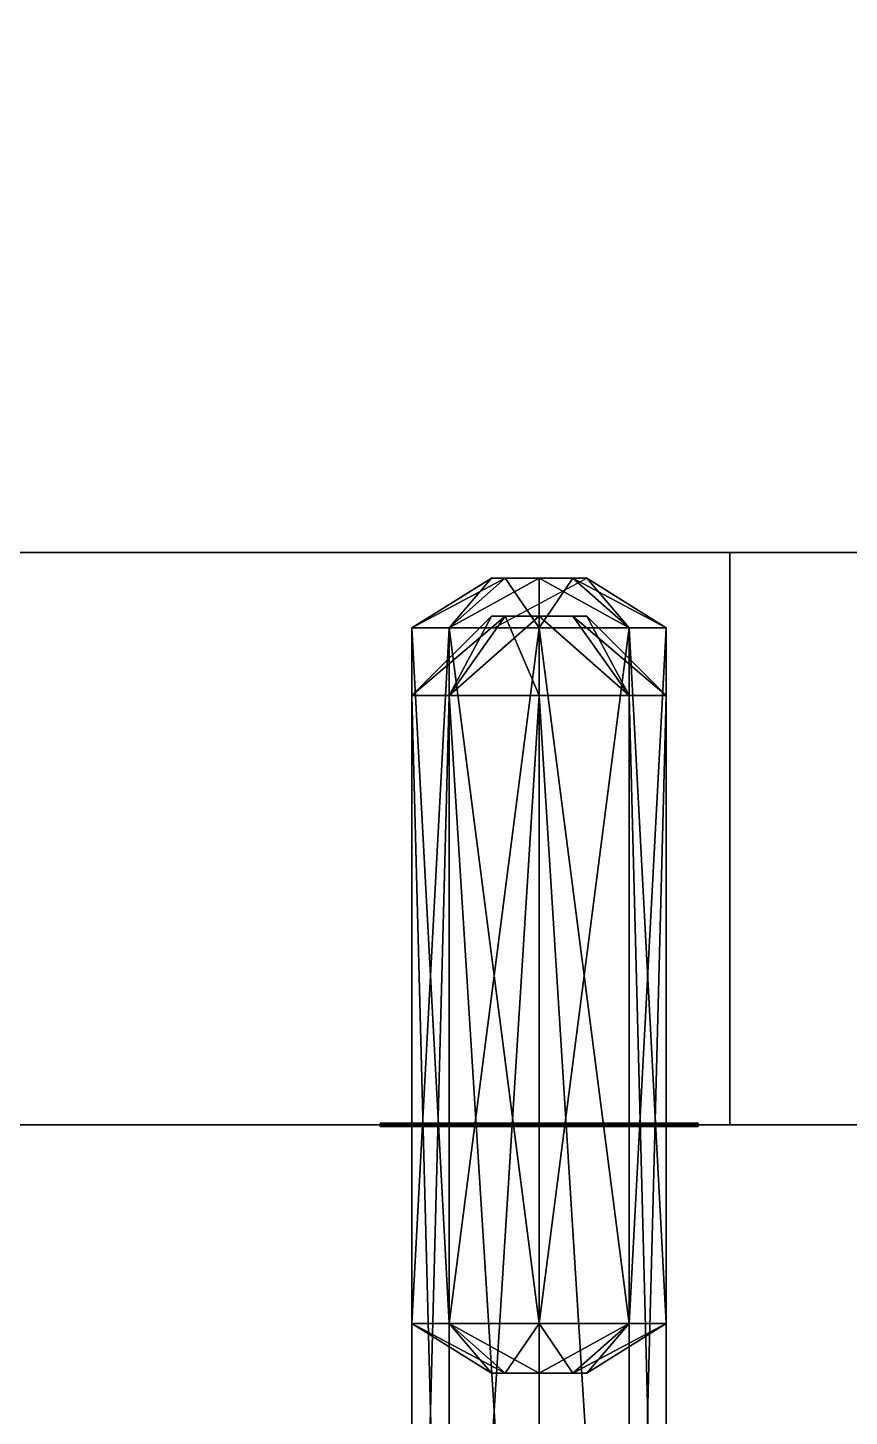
# Model space of a CAD drawing. Extents: x -150 to 2334, y -150 to 2984.
# Drawn here: x 1749.92 to 1775.75, y 1497.96 to 1541.62 of the extents above; entities that cross this region are included whole.
import ezdxf

# ---------------------------------------------------------------- set-up
doc = ezdxf.new("R2010")
doc.units = 0
for name, color, linetype in [('LAYER0', 7, 'CONTINUOUS'), ('LAYER115', 7, 'CONTINUOUS'), ('LAYER116', 251, 'CONTINUOUS'), ('LAYER132', 7, 'CONTINUOUS'), ('LAYER133', 251, 'CONTINUOUS'), ('LAYER193', 7, 'CONTINUOUS'), ('LAYER276', 7, 'CONTINUOUS'), ('LAYER311', 7, 'CONTINUOUS'), ('LAYER560', 7, 'CONTINUOUS'), ('LAYER561', 7, 'CONTINUOUS'), ('LAYER73', 7, 'CONTINUOUS'), ('LAYER82', 7, 'CONTINUOUS'), ('LAYER86', 7, 'CONTINUOUS'), ('LAYER99', 7, 'CONTINUOUS')]:
    doc.layers.add(name, color=color, linetype=linetype)

msp = doc.modelspace()

# ---------------------------------------------------------------- linework, layer by layer
at = {"layer": 'LAYER0', "invisible_edges": 1}
for points in [[(2334, 2984, -5), (-150, -150, -5), (-150, 2984, -5), (2334, 2984, -5)], [(-150, -150, -5), (2334, 2984, -5), (2334, -150, -5), (-150, -150, -5)], [(2334, -150), (-150, 2984), (-150, -150), (2334, -150)], [(-150, 2984), (2334, -150), (2334, 2984), (-150, 2984)]]:
    msp.add_3dface(points, dxfattribs=at)
at = {"layer": 'LAYER115'}
for points in [[(1762, 1520.625, 857), (1764.939, 1523.125, 858.0607), (1763.172, 1520.625, 859.8284), (1762, 1520.625, 857)], [(1764.5, 1523.125, 857), (1764.939, 1523.125, 858.0607), (1762, 1520.625, 857), (1764.5, 1523.125, 857)], [(1763.172, 1520.625, 854.1716), (1764.5, 1523.125, 857), (1762, 1520.625, 857), (1763.172, 1520.625, 854.1716)], [(1763.172, 1520.625, 859.8284), (1764.5, 1523.125, 857), (1762, 1520.625, 857), (1763.172, 1520.625, 859.8284)], [(1762, 1520.625, 857), (1764.939, 1523.125, 855.9393), (1763.172, 1520.625, 854.1716), (1762, 1520.625, 857)], [(1764.5, 1523.125, 857), (1764.939, 1523.125, 855.9393), (1762, 1520.625, 857), (1764.5, 1523.125, 857)], [(1764.5, 1523.125, 857), (1763.172, 1520.625, 854.1716), (1762, 1520.625, 857), (1764.5, 1523.125, 857)], [(1764.939, 1523.125, 858.0607), (1766, 1520.625, 861), (1763.172, 1520.625, 859.8284), (1764.939, 1523.125, 858.0607)], [(1764.939, 1523.125, 855.9393), (1764.5, 1523.125, 857), (1763.172, 1520.625, 854.1716), (1764.939, 1523.125, 855.9393)], [(1763.172, 1520.625, 854.1716), (1766, 1523.125, 855.5), (1764.939, 1523.125, 855.9393), (1763.172, 1520.625, 854.1716)], [(1766, 1520.625, 853), (1766, 1523.125, 855.5), (1763.172, 1520.625, 854.1716), (1766, 1520.625, 853)], [(1766, 1520.625, 861), (1764.939, 1523.125, 858.0607), (1763.172, 1520.625, 859.8284), (1766, 1520.625, 861)], [(1764.939, 1523.125, 858.0607), (1764.5, 1523.125, 857), (1763.172, 1520.625, 859.8284), (1764.939, 1523.125, 858.0607)], [(1764.939, 1523.125, 855.9393), (1763.172, 1520.625, 854.1716), (1764.5, 1523.125, 857), (1764.939, 1523.125, 855.9393)], [(1766, 1523.125, 855.5), (1763.172, 1520.625, 854.1716), (1764.939, 1523.125, 855.9393), (1766, 1523.125, 855.5)], [(1766, 1520.625, 853), (1763.172, 1520.625, 854.1716), (1766, 1523.125, 855.5), (1766, 1520.625, 853)], [(1764.5, 1523.125, 857), (1767.061, 1523.125, 858.0607), (1764.939, 1523.125, 858.0607), (1764.5, 1523.125, 857)], [(1764.5, 1523.125, 857), (1767.5, 1523.125, 857), (1767.061, 1523.125, 858.0607), (1764.5, 1523.125, 857)], [(1764.939, 1523.125, 855.9393), (1767.5, 1523.125, 857), (1764.5, 1523.125, 857), (1764.939, 1523.125, 855.9393)], [(1767.061, 1523.125, 858.0607), (1764.939, 1523.125, 855.9393), (1764.5, 1523.125, 857), (1767.061, 1523.125, 858.0607)], [(1766, 1523.125, 858.5), (1764.5, 1523.125, 857), (1764.939, 1523.125, 858.0607), (1766, 1523.125, 858.5)], [(1767.061, 1523.125, 858.0607), (1764.5, 1523.125, 857), (1766, 1523.125, 858.5), (1767.061, 1523.125, 858.0607)], [(1766, 1523.125, 858.5), (1766, 1520.625, 861), (1764.939, 1523.125, 858.0607), (1766, 1523.125, 858.5)], [(1764.939, 1523.125, 858.0607), (1767.061, 1523.125, 858.0607), (1766, 1523.125, 858.5), (1764.939, 1523.125, 858.0607)], [(1764.939, 1523.125, 855.9393), (1767.061, 1523.125, 855.9393), (1767.5, 1523.125, 857), (1764.939, 1523.125, 855.9393)], [(1766, 1523.125, 855.5), (1767.061, 1523.125, 855.9393), (1764.939, 1523.125, 855.9393), (1766, 1523.125, 855.5)], [(1766, 1523.125, 858.5), (1764.939, 1523.125, 858.0607), (1766, 1520.625, 861), (1766, 1523.125, 858.5)], [(1767.061, 1523.125, 855.9393), (1764.939, 1523.125, 855.9393), (1767.5, 1523.125, 857), (1767.061, 1523.125, 855.9393)], [(1766, 1523.125, 855.5), (1764.939, 1523.125, 855.9393), (1767.061, 1523.125, 855.9393), (1766, 1523.125, 855.5)], [(1767.5, 1523.125, 857), (1764.939, 1523.125, 855.9393), (1767.061, 1523.125, 858.0607), (1767.5, 1523.125, 857)], [(1768.828, 1520.625, 859.8284), (1766, 1523.125, 858.5), (1766, 1520.625, 861), (1768.828, 1520.625, 859.8284)], [(1767.061, 1523.125, 858.0607), (1766, 1523.125, 858.5), (1768.828, 1520.625, 859.8284), (1767.061, 1523.125, 858.0607)], [(1768.828, 1520.625, 854.1716), (1766, 1523.125, 855.5), (1767.061, 1523.125, 855.9393), (1768.828, 1520.625, 854.1716)], [(1766, 1520.625, 853), (1766, 1523.125, 855.5), (1768.828, 1520.625, 854.1716), (1766, 1520.625, 853)], [(1768.828, 1520.625, 859.8284), (1767.5, 1523.125, 857), (1767.061, 1523.125, 858.0607), (1768.828, 1520.625, 859.8284)], [(1770, 1520.625, 857), (1767.061, 1523.125, 855.9393), (1767.5, 1523.125, 857), (1770, 1520.625, 857)], [(1768.828, 1520.625, 854.1716), (1767.061, 1523.125, 855.9393), (1770, 1520.625, 857), (1768.828, 1520.625, 854.1716)], [(1770, 1520.625, 857), (1767.5, 1523.125, 857), (1768.828, 1520.625, 859.8284), (1770, 1520.625, 857)], [(1763.172, 1520.625, 859.8284), (1762, 1475.625, 857), (1763.172, 1475.625, 859.8284), (1763.172, 1520.625, 859.8284)], [(1762, 1520.625, 857), (1762, 1475.625, 857), (1763.172, 1520.625, 859.8284), (1762, 1520.625, 857)], [(1762, 1520.625, 857), (1763.172, 1475.625, 854.1716), (1762, 1475.625, 857), (1762, 1520.625, 857)], [(1763.172, 1520.625, 854.1716), (1763.172, 1475.625, 854.1716), (1762, 1520.625, 857), (1763.172, 1520.625, 854.1716)], [(1766, 1520.625, 861), (1763.172, 1475.625, 859.8284), (1766, 1475.625, 861), (1766, 1520.625, 861)], [(1763.172, 1520.625, 859.8284), (1763.172, 1475.625, 859.8284), (1766, 1520.625, 861), (1763.172, 1520.625, 859.8284)], [(1763.172, 1520.625, 854.1716), (1766, 1475.625, 853), (1763.172, 1475.625, 854.1716), (1763.172, 1520.625, 854.1716)], [(1766, 1520.625, 853), (1766, 1475.625, 853), (1763.172, 1520.625, 854.1716), (1766, 1520.625, 853)], [(1768.828, 1475.625, 859.8284), (1766, 1520.625, 861), (1766, 1475.625, 861), (1768.828, 1475.625, 859.8284)], [(1768.828, 1520.625, 859.8284), (1766, 1520.625, 861), (1768.828, 1475.625, 859.8284), (1768.828, 1520.625, 859.8284)], [(1768.828, 1475.625, 854.1716), (1766, 1520.625, 853), (1768.828, 1520.625, 854.1716), (1768.828, 1475.625, 854.1716)], [(1766, 1475.625, 853), (1766, 1520.625, 853), (1768.828, 1475.625, 854.1716), (1766, 1475.625, 853)], [(1768.828, 1475.625, 859.8284), (1770, 1520.625, 857), (1768.828, 1520.625, 859.8284), (1768.828, 1475.625, 859.8284)], [(1770, 1475.625, 857), (1770, 1520.625, 857), (1768.828, 1475.625, 859.8284), (1770, 1475.625, 857)], [(1770, 1475.625, 857), (1768.828, 1520.625, 854.1716), (1770, 1520.625, 857), (1770, 1475.625, 857)], [(1768.828, 1475.625, 854.1716), (1768.828, 1520.625, 854.1716), (1770, 1475.625, 857), (1768.828, 1475.625, 854.1716)]]:
    msp.add_3dface(points, dxfattribs=at)
at = {"layer": 'LAYER116'}
for points in [[(1761, 1507.176, 862), (1761, 1507.176, 852), (1761, 1507.176, 862)], [(1761, 1507.176, 862), (1761, 1507.075, 862), (1761, 1507.075, 862), (1761, 1507.176, 862)], [(1761, 1507.075, 862), (1761, 1507.075, 852), (1761, 1507.176, 852), (1761, 1507.176, 862)], [(1761, 1507.075, 852), (1771, 1507.075, 852), (1771, 1507.176, 852), (1761, 1507.176, 852)], [(1761, 1507.176, 852), (1771, 1507.176, 852), (1771, 1507.176, 862), (1761, 1507.176, 862)], [(1761, 1507.176, 862), (1771, 1507.176, 862), (1771, 1507.075, 862), (1761, 1507.075, 862)], [(1771, 1507.075, 852), (1771, 1507.075, 852), (1761, 1507.075, 852), (1771, 1507.075, 852)], [(1771, 1507.075, 862), (1771, 1507.075, 852), (1761, 1507.075, 852), (1761, 1507.075, 862)], [(1771, 1507.176, 852), (1771, 1507.075, 852), (1771, 1507.075, 852), (1771, 1507.176, 852)], [(1771, 1507.176, 862), (1771, 1507.176, 852), (1771, 1507.075, 852), (1771, 1507.075, 862)]]:
    msp.add_3dface(points, dxfattribs=at)
at = {"layer": 'LAYER132'}
for points in [[(1762, 1520.625, 1925), (1764.939, 1523.125, 1926.061), (1763.172, 1520.625, 1927.828), (1762, 1520.625, 1925)], [(1764.5, 1523.125, 1925), (1764.939, 1523.125, 1926.061), (1762, 1520.625, 1925), (1764.5, 1523.125, 1925)], [(1763.172, 1520.625, 1922.172), (1764.5, 1523.125, 1925), (1762, 1520.625, 1925), (1763.172, 1520.625, 1922.172)], [(1763.172, 1520.625, 1927.828), (1764.5, 1523.125, 1925), (1762, 1520.625, 1925), (1763.172, 1520.625, 1927.828)], [(1762, 1520.625, 1925), (1764.939, 1523.125, 1923.939), (1763.172, 1520.625, 1922.172), (1762, 1520.625, 1925)], [(1764.5, 1523.125, 1925), (1764.939, 1523.125, 1923.939), (1762, 1520.625, 1925), (1764.5, 1523.125, 1925)], [(1764.5, 1523.125, 1925), (1763.172, 1520.625, 1922.172), (1762, 1520.625, 1925), (1764.5, 1523.125, 1925)], [(1764.939, 1523.125, 1926.061), (1766, 1520.625, 1929), (1763.172, 1520.625, 1927.828), (1764.939, 1523.125, 1926.061)], [(1764.939, 1523.125, 1923.939), (1764.5, 1523.125, 1925), (1763.172, 1520.625, 1922.172), (1764.939, 1523.125, 1923.939)], [(1763.172, 1520.625, 1922.172), (1766, 1523.125, 1923.5), (1764.939, 1523.125, 1923.939), (1763.172, 1520.625, 1922.172)], [(1766, 1520.625, 1921), (1766, 1523.125, 1923.5), (1763.172, 1520.625, 1922.172), (1766, 1520.625, 1921)], [(1766, 1520.625, 1929), (1764.939, 1523.125, 1926.061), (1763.172, 1520.625, 1927.828), (1766, 1520.625, 1929)], [(1764.939, 1523.125, 1926.061), (1764.5, 1523.125, 1925), (1763.172, 1520.625, 1927.828), (1764.939, 1523.125, 1926.061)], [(1764.939, 1523.125, 1923.939), (1763.172, 1520.625, 1922.172), (1764.5, 1523.125, 1925), (1764.939, 1523.125, 1923.939)], [(1766, 1523.125, 1923.5), (1763.172, 1520.625, 1922.172), (1764.939, 1523.125, 1923.939), (1766, 1523.125, 1923.5)], [(1766, 1520.625, 1921), (1763.172, 1520.625, 1922.172), (1766, 1523.125, 1923.5), (1766, 1520.625, 1921)], [(1764.5, 1523.125, 1925), (1767.061, 1523.125, 1926.061), (1764.939, 1523.125, 1926.061), (1764.5, 1523.125, 1925)], [(1764.5, 1523.125, 1925), (1767.5, 1523.125, 1925), (1767.061, 1523.125, 1926.061), (1764.5, 1523.125, 1925)], [(1764.939, 1523.125, 1923.939), (1767.5, 1523.125, 1925), (1764.5, 1523.125, 1925), (1764.939, 1523.125, 1923.939)], [(1767.061, 1523.125, 1926.061), (1764.939, 1523.125, 1923.939), (1764.5, 1523.125, 1925), (1767.061, 1523.125, 1926.061)], [(1766, 1523.125, 1926.5), (1764.5, 1523.125, 1925), (1764.939, 1523.125, 1926.061), (1766, 1523.125, 1926.5)], [(1767.061, 1523.125, 1926.061), (1764.5, 1523.125, 1925), (1766, 1523.125, 1926.5), (1767.061, 1523.125, 1926.061)], [(1766, 1523.125, 1926.5), (1766, 1520.625, 1929), (1764.939, 1523.125, 1926.061), (1766, 1523.125, 1926.5)], [(1764.939, 1523.125, 1926.061), (1767.061, 1523.125, 1926.061), (1766, 1523.125, 1926.5), (1764.939, 1523.125, 1926.061)], [(1764.939, 1523.125, 1923.939), (1767.061, 1523.125, 1923.939), (1767.5, 1523.125, 1925), (1764.939, 1523.125, 1923.939)], [(1766, 1523.125, 1923.5), (1767.061, 1523.125, 1923.939), (1764.939, 1523.125, 1923.939), (1766, 1523.125, 1923.5)], [(1766, 1523.125, 1926.5), (1764.939, 1523.125, 1926.061), (1766, 1520.625, 1929), (1766, 1523.125, 1926.5)], [(1767.061, 1523.125, 1923.939), (1764.939, 1523.125, 1923.939), (1767.5, 1523.125, 1925), (1767.061, 1523.125, 1923.939)], [(1766, 1523.125, 1923.5), (1764.939, 1523.125, 1923.939), (1767.061, 1523.125, 1923.939), (1766, 1523.125, 1923.5)], [(1767.5, 1523.125, 1925), (1764.939, 1523.125, 1923.939), (1767.061, 1523.125, 1926.061), (1767.5, 1523.125, 1925)], [(1768.828, 1520.625, 1927.828), (1766, 1523.125, 1926.5), (1766, 1520.625, 1929), (1768.828, 1520.625, 1927.828)], [(1767.061, 1523.125, 1926.061), (1766, 1523.125, 1926.5), (1768.828, 1520.625, 1927.828), (1767.061, 1523.125, 1926.061)], [(1768.828, 1520.625, 1922.172), (1766, 1523.125, 1923.5), (1767.061, 1523.125, 1923.939), (1768.828, 1520.625, 1922.172)], [(1766, 1520.625, 1921), (1766, 1523.125, 1923.5), (1768.828, 1520.625, 1922.172), (1766, 1520.625, 1921)], [(1768.828, 1520.625, 1927.828), (1767.5, 1523.125, 1925), (1767.061, 1523.125, 1926.061), (1768.828, 1520.625, 1927.828)], [(1770, 1520.625, 1925), (1767.061, 1523.125, 1923.939), (1767.5, 1523.125, 1925), (1770, 1520.625, 1925)], [(1768.828, 1520.625, 1922.172), (1767.061, 1523.125, 1923.939), (1770, 1520.625, 1925), (1768.828, 1520.625, 1922.172)], [(1770, 1520.625, 1925), (1767.5, 1523.125, 1925), (1768.828, 1520.625, 1927.828), (1770, 1520.625, 1925)], [(1763.172, 1520.625, 1927.828), (1762, 1475.625, 1925), (1763.172, 1475.625, 1927.828), (1763.172, 1520.625, 1927.828)], [(1762, 1520.625, 1925), (1762, 1475.625, 1925), (1763.172, 1520.625, 1927.828), (1762, 1520.625, 1925)], [(1762, 1520.625, 1925), (1763.172, 1475.625, 1922.172), (1762, 1475.625, 1925), (1762, 1520.625, 1925)], [(1763.172, 1520.625, 1922.172), (1763.172, 1475.625, 1922.172), (1762, 1520.625, 1925), (1763.172, 1520.625, 1922.172)], [(1766, 1520.625, 1929), (1763.172, 1475.625, 1927.828), (1766, 1475.625, 1929), (1766, 1520.625, 1929)], [(1763.172, 1520.625, 1927.828), (1763.172, 1475.625, 1927.828), (1766, 1520.625, 1929), (1763.172, 1520.625, 1927.828)], [(1763.172, 1520.625, 1922.172), (1766, 1475.625, 1921), (1763.172, 1475.625, 1922.172), (1763.172, 1520.625, 1922.172)], [(1766, 1520.625, 1921), (1766, 1475.625, 1921), (1763.172, 1520.625, 1922.172), (1766, 1520.625, 1921)], [(1768.828, 1475.625, 1927.828), (1766, 1520.625, 1929), (1766, 1475.625, 1929), (1768.828, 1475.625, 1927.828)], [(1768.828, 1520.625, 1927.828), (1766, 1520.625, 1929), (1768.828, 1475.625, 1927.828), (1768.828, 1520.625, 1927.828)], [(1768.828, 1475.625, 1922.172), (1766, 1520.625, 1921), (1768.828, 1520.625, 1922.172), (1768.828, 1475.625, 1922.172)], [(1766, 1475.625, 1921), (1766, 1520.625, 1921), (1768.828, 1475.625, 1922.172), (1766, 1475.625, 1921)], [(1768.828, 1475.625, 1927.828), (1770, 1520.625, 1925), (1768.828, 1520.625, 1927.828), (1768.828, 1475.625, 1927.828)], [(1770, 1475.625, 1925), (1770, 1520.625, 1925), (1768.828, 1475.625, 1927.828), (1770, 1475.625, 1925)], [(1770, 1475.625, 1925), (1768.828, 1520.625, 1922.172), (1770, 1520.625, 1925), (1770, 1475.625, 1925)], [(1768.828, 1475.625, 1922.172), (1768.828, 1520.625, 1922.172), (1770, 1475.625, 1925), (1768.828, 1475.625, 1922.172)]]:
    msp.add_3dface(points, dxfattribs=at)
at = {"layer": 'LAYER133'}
for points in [[(1761, 1507.176, 1930), (1761, 1507.176, 1920), (1761, 1507.176, 1930)], [(1761, 1507.176, 1930), (1761, 1507.075, 1930), (1761, 1507.075, 1930), (1761, 1507.176, 1930)], [(1761, 1507.075, 1930), (1761, 1507.075, 1920), (1761, 1507.176, 1920), (1761, 1507.176, 1930)], [(1761, 1507.075, 1920), (1771, 1507.075, 1920), (1771, 1507.176, 1920), (1761, 1507.176, 1920)], [(1761, 1507.176, 1920), (1771, 1507.176, 1920), (1771, 1507.176, 1930), (1761, 1507.176, 1930)], [(1761, 1507.176, 1930), (1771, 1507.176, 1930), (1771, 1507.075, 1930), (1761, 1507.075, 1930)], [(1771, 1507.075, 1920), (1771, 1507.075, 1920), (1761, 1507.075, 1920), (1771, 1507.075, 1920)], [(1771, 1507.075, 1930), (1771, 1507.075, 1920), (1761, 1507.075, 1920), (1761, 1507.075, 1930)], [(1771, 1507.176, 1920), (1771, 1507.075, 1920), (1771, 1507.075, 1920), (1771, 1507.176, 1920)], [(1771, 1507.176, 1930), (1771, 1507.176, 1920), (1771, 1507.075, 1920), (1771, 1507.075, 1930)]]:
    msp.add_3dface(points, dxfattribs=at)
at = {"layer": 'LAYER193', "invisible_edges": 1}
for points in [[(2164, 1507.125), (1614, 1489.125), (1614, 1507.125), (2164, 1507.125)], [(1614, 1489.125), (2164, 1507.125), (2164, 1489.125), (1614, 1489.125)], [(2164, 1489.125, 2350), (1614, 1507.125, 2350), (1614, 1489.125, 2350), (2164, 1489.125, 2350)], [(1614, 1507.125, 2350), (2164, 1489.125, 2350), (2164, 1507.125, 2350), (1614, 1507.125, 2350)], [(1614, 1507.125, 2350), (2164, 1507.125), (1614, 1507.125), (1614, 1507.125, 2350)], [(2164, 1507.125), (1614, 1507.125, 2350), (2164, 1507.125, 2350), (2164, 1507.125)]]:
    msp.add_3dface(points, dxfattribs=at)
at = {"layer": 'LAYER276', "invisible_edges": 1}
for points in [[(2164, 1507.122, 80), (1614, 2219.792, 80), (2164, 2219.792, 80), (2164, 1507.122, 80)], [(1614, 2219.792, 80), (2164, 1507.122, 80), (1614, 1507.122, 80), (1614, 2219.792, 80)], [(1614, 1507.122, 98), (2164, 2219.792, 98), (1614, 2219.792, 98), (1614, 1507.122, 98)], [(2164, 2219.792, 98), (1614, 1507.122, 98), (2164, 1507.122, 98), (2164, 2219.792, 98)], [(2164, 1507.122, 80), (1614, 1507.122, 98), (1614, 1507.122, 80), (2164, 1507.122, 80)], [(1614, 1507.122, 98), (2164, 1507.122, 80), (2164, 1507.122, 98), (1614, 1507.122, 98)]]:
    msp.add_3dface(points, dxfattribs=at)
at = {"layer": 'LAYER311', "invisible_edges": 1}
for points in [[(2164, 2219.792, 2349), (1614, 1507.122, 2349), (2164, 1507.122, 2349), (2164, 2219.792, 2349)], [(1614, 1507.122, 2349), (2164, 2219.792, 2349), (1614, 2219.792, 2349), (1614, 1507.122, 2349)], [(1614, 2219.792, 2331), (2164, 1507.122, 2331), (1614, 1507.122, 2331), (1614, 2219.792, 2331)], [(2164, 1507.122, 2331), (1614, 2219.792, 2331), (2164, 2219.792, 2331), (2164, 1507.122, 2331)], [(2164, 1507.122, 2331), (1614, 1507.122, 2349), (1614, 1507.122, 2331), (2164, 1507.122, 2331)], [(1614, 1507.122, 2349), (2164, 1507.122, 2331), (2164, 1507.122, 2349), (1614, 1507.122, 2349)]]:
    msp.add_3dface(points, dxfattribs=at)
at = {"layer": 'LAYER560', "invisible_edges": 1}
for points in [[(2092, 1543.125, 296), (1692, 1525.125, 296), (1692, 1543.125, 296), (2092, 1543.125, 296)], [(1692, 1525.125, 296), (2092, 1543.125, 296), (2092, 1525.125, 296), (1692, 1525.125, 296)], [(2092, 1525.125, 848), (1692, 1543.125, 848), (1692, 1525.125, 848), (2092, 1525.125, 848)], [(1692, 1543.125, 848), (2092, 1525.125, 848), (2092, 1543.125, 848), (1692, 1543.125, 848)], [(2092, 1525.125, 848), (1692, 1525.125, 296), (2092, 1525.125, 296), (2092, 1525.125, 848)], [(1692, 1525.125, 296), (2092, 1525.125, 848), (1692, 1525.125, 848), (1692, 1525.125, 296)]]:
    msp.add_3dface(points, dxfattribs=at)
at = {"layer": 'LAYER561', "invisible_edges": 1}
for points in [[(1772, 1525.125, 296), (1692, 1507.125, 296), (1692, 1525.125, 296), (1772, 1525.125, 296)], [(1692, 1507.125, 296), (1772, 1525.125, 296), (1772, 1507.125, 296), (1692, 1507.125, 296)], [(1772, 1507.125, 848), (1692, 1525.125, 848), (1692, 1507.125, 848), (1772, 1507.125, 848)], [(1692, 1525.125, 848), (1772, 1507.125, 848), (1772, 1525.125, 848), (1692, 1525.125, 848)], [(1692, 1525.125, 848), (1772, 1525.125, 296), (1692, 1525.125, 296), (1692, 1525.125, 848)], [(1772, 1525.125, 296), (1692, 1525.125, 848), (1772, 1525.125, 848), (1772, 1525.125, 296)], [(1772, 1525.125, 296), (1772, 1507.125, 848), (1772, 1507.125, 296), (1772, 1525.125, 296)], [(1772, 1507.125, 848), (1772, 1525.125, 296), (1772, 1525.125, 848), (1772, 1507.125, 848)], [(1772, 1507.125, 848), (1692, 1507.125, 296), (1772, 1507.125, 296), (1772, 1507.125, 848)], [(1692, 1507.125, 296), (1772, 1507.125, 848), (1692, 1507.125, 848), (1692, 1507.125, 296)]]:
    msp.add_3dface(points, dxfattribs=at)
at = {"layer": 'LAYER73', "invisible_edges": 1}
for points in [[(2139.4, 2219.795, 866), (1674, 1507.125, 866), (2139.4, 1507.125, 866), (2139.4, 2219.795, 866)], [(1674, 1507.125, 866), (2139.4, 2219.795, 866), (1674, 2219.795, 866), (1674, 1507.125, 866)], [(1674, 2219.795, 848), (2139.4, 1507.125, 848), (1674, 1507.125, 848), (1674, 2219.795, 848)], [(2139.4, 1507.125, 848), (1674, 2219.795, 848), (2139.4, 2219.795, 848), (2139.4, 1507.125, 848)], [(2139.4, 1507.125, 848), (1674, 1507.125, 866), (1674, 1507.125, 848), (2139.4, 1507.125, 848)], [(1674, 1507.125, 866), (2139.4, 1507.125, 848), (2139.4, 1507.125, 866), (1674, 1507.125, 866)]]:
    msp.add_3dface(points, dxfattribs=at)
at = {"layer": 'LAYER82', "invisible_edges": 1}
for points in [[(2139.4, 2219.795, 296), (1674, 1507.125, 296), (2139.4, 1507.125, 296), (2139.4, 2219.795, 296)], [(1674, 1507.125, 296), (2139.4, 2219.795, 296), (1674, 2219.795, 296), (1674, 1507.125, 296)], [(1674, 2219.795, 278), (2139.4, 1507.125, 278), (1674, 1507.125, 278), (1674, 2219.795, 278)], [(2139.4, 1507.125, 278), (1674, 2219.795, 278), (2139.4, 2219.795, 278), (2139.4, 1507.125, 278)], [(2139.4, 1507.125, 278), (1674, 1507.125, 296), (1674, 1507.125, 278), (2139.4, 1507.125, 278)], [(1674, 1507.125, 296), (2139.4, 1507.125, 278), (2139.4, 1507.125, 296), (1674, 1507.125, 296)]]:
    msp.add_3dface(points, dxfattribs=at)
at = {"layer": 'LAYER86'}
for points in [[(1764.5, 1524.313, 287), (1764.939, 1524.313, 285.9393), (1762, 1522.75, 287), (1764.5, 1524.313, 287)], [(1762, 1522.75, 287), (1764.939, 1524.313, 285.9393), (1763.172, 1522.75, 284.1716), (1762, 1522.75, 287)], [(1762, 1522.75, 287), (1764.5, 1524.313, 287), (1764.939, 1524.313, 288.0607), (1762, 1522.75, 287)], [(1762, 1522.75, 287), (1764.939, 1524.313, 288.0607), (1763.172, 1522.75, 289.8284), (1762, 1522.75, 287)], [(1763.172, 1522.75, 284.1716), (1762, 1522.75, 287), (1764.5, 1524.313, 287), (1763.172, 1522.75, 284.1716)], [(1762, 1522.75, 287), (1763.172, 1522.75, 289.8284), (1764.939, 1524.313, 288.0607), (1762, 1522.75, 287)], [(1762, 1522.75, 287), (1764.939, 1524.313, 288.0607), (1764.5, 1524.313, 287), (1762, 1522.75, 287)], [(1764.939, 1524.313, 285.9393), (1766, 1522.75, 283), (1763.172, 1522.75, 284.1716), (1764.939, 1524.313, 285.9393)], [(1763.172, 1522.75, 289.8284), (1766, 1522.75, 291), (1764.939, 1524.313, 288.0607), (1763.172, 1522.75, 289.8284)], [(1763.172, 1522.75, 284.1716), (1764.939, 1524.313, 285.9393), (1766, 1524.313, 285.5), (1763.172, 1522.75, 284.1716)], [(1763.172, 1522.75, 284.1716), (1766, 1524.313, 285.5), (1766, 1522.75, 283), (1763.172, 1522.75, 284.1716)], [(1763.172, 1522.75, 284.1716), (1764.5, 1524.313, 287), (1764.939, 1524.313, 285.9393), (1763.172, 1522.75, 284.1716)], [(1763.172, 1522.75, 289.8284), (1766, 1522.75, 291), (1766, 1524.313, 288.5), (1763.172, 1522.75, 289.8284)], [(1763.172, 1522.75, 289.8284), (1766, 1524.313, 288.5), (1764.939, 1524.313, 288.0607), (1763.172, 1522.75, 289.8284)], [(1764.5, 1524.313, 287), (1764.939, 1524.313, 285.9393), (1766, 1524.313, 285.5), (1764.5, 1524.313, 287)], [(1764.5, 1524.313, 287), (1766, 1524.313, 285.5), (1767.061, 1524.313, 285.9393), (1764.5, 1524.313, 287)], [(1764.5, 1524.313, 287), (1764.939, 1524.313, 288.0607), (1767.061, 1524.313, 285.9393), (1764.5, 1524.313, 287)], [(1764.939, 1524.313, 288.0607), (1764.5, 1524.313, 287), (1767.5, 1524.313, 287), (1764.939, 1524.313, 288.0607)], [(1767.5, 1524.313, 287), (1764.5, 1524.313, 287), (1767.061, 1524.313, 285.9393), (1767.5, 1524.313, 287)], [(1764.5, 1524.313, 287), (1767.061, 1524.313, 285.9393), (1766, 1524.313, 285.5), (1764.5, 1524.313, 287)], [(1764.5, 1524.313, 287), (1766, 1524.313, 285.5), (1764.939, 1524.313, 285.9393), (1764.5, 1524.313, 287)], [(1764.586, 1522.75, 290.4142), (1767.5, 1524.313, 287), (1768.828, 1522.75, 289.8284), (1764.586, 1522.75, 290.4142)], [(1766, 1524.313, 285.5), (1766, 1522.75, 283), (1764.939, 1524.313, 285.9393), (1766, 1524.313, 285.5)], [(1764.939, 1524.313, 288.0607), (1766, 1522.75, 291), (1766, 1524.313, 288.5), (1764.939, 1524.313, 288.0607)], [(1764.939, 1524.313, 288.0607), (1767.5, 1524.313, 287), (1767.061, 1524.313, 288.0607), (1764.939, 1524.313, 288.0607)], [(1764.939, 1524.313, 288.0607), (1767.061, 1524.313, 288.0607), (1766, 1524.313, 288.5), (1764.939, 1524.313, 288.0607)], [(1767.061, 1524.313, 285.9393), (1764.939, 1524.313, 288.0607), (1767.5, 1524.313, 287), (1767.061, 1524.313, 285.9393)], [(1764.939, 1524.313, 288.0607), (1766, 1524.313, 288.5), (1767.061, 1524.313, 288.0607), (1764.939, 1524.313, 288.0607)], [(1764.939, 1524.313, 288.0607), (1767.061, 1524.313, 288.0607), (1767.5, 1524.313, 287), (1764.939, 1524.313, 288.0607)], [(1767.061, 1524.313, 285.9393), (1768.828, 1522.75, 284.1716), (1766, 1524.313, 285.5), (1767.061, 1524.313, 285.9393)], [(1766, 1524.313, 285.5), (1768.828, 1522.75, 284.1716), (1766, 1522.75, 283), (1766, 1524.313, 285.5)], [(1766, 1522.75, 291), (1766, 1524.313, 288.5), (1767.061, 1524.313, 288.0607), (1766, 1522.75, 291)], [(1766, 1522.75, 291), (1767.061, 1524.313, 288.0607), (1768.828, 1522.75, 289.8284), (1766, 1522.75, 291)], [(1766, 1522.75, 283), (1766, 1524.313, 285.5), (1767.061, 1524.313, 285.9393), (1766, 1522.75, 283)], [(1766, 1522.75, 283), (1767.061, 1524.313, 285.9393), (1768.828, 1522.75, 284.1716), (1766, 1522.75, 283)], [(1766, 1522.75, 291), (1768.828, 1522.75, 289.8284), (1767.061, 1524.313, 288.0607), (1766, 1522.75, 291)], [(1766, 1522.75, 291), (1767.061, 1524.313, 288.0607), (1766, 1524.313, 288.5), (1766, 1522.75, 291)], [(1767.061, 1524.313, 285.9393), (1767.5, 1524.313, 287), (1768.828, 1522.75, 284.1716), (1767.061, 1524.313, 285.9393)], [(1767.5, 1524.313, 287), (1767.061, 1524.313, 288.0607), (1770, 1522.75, 287), (1767.5, 1524.313, 287)], [(1770, 1522.75, 287), (1767.061, 1524.313, 288.0607), (1768.828, 1522.75, 289.8284), (1770, 1522.75, 287)], [(1767.061, 1524.313, 285.9393), (1767.5, 1524.313, 287), (1770, 1522.75, 287), (1767.061, 1524.313, 285.9393)], [(1767.061, 1524.313, 285.9393), (1770, 1522.75, 287), (1768.828, 1522.75, 284.1716), (1767.061, 1524.313, 285.9393)], [(1768.828, 1522.75, 284.1716), (1767.5, 1524.313, 287), (1770, 1522.75, 287), (1768.828, 1522.75, 284.1716)], [(1767.5, 1524.313, 287), (1768.828, 1522.75, 289.8284), (1770, 1522.75, 287), (1767.5, 1524.313, 287)], [(1763.172, 1500.875, 284.1716), (1762, 1500.875, 287), (1763.172, 1522.75, 284.1716), (1763.172, 1500.875, 284.1716)], [(1763.172, 1522.75, 284.1716), (1762, 1500.875, 287), (1762, 1522.75, 287), (1763.172, 1522.75, 284.1716)], [(1763.172, 1500.875, 289.8284), (1762, 1500.875, 287), (1762, 1522.75, 287), (1763.172, 1500.875, 289.8284)], [(1763.172, 1500.875, 289.8284), (1762, 1522.75, 287), (1763.172, 1522.75, 289.8284), (1763.172, 1500.875, 289.8284)], [(1763.172, 1500.875, 284.1716), (1762, 1500.875, 287), (1762, 1522.75, 287), (1763.172, 1500.875, 284.1716)], [(1762, 1522.75, 287), (1763.172, 1500.875, 284.1716), (1763.172, 1522.75, 284.1716), (1762, 1522.75, 287)], [(1763.172, 1500.875, 289.8284), (1763.172, 1522.75, 289.8284), (1762, 1522.75, 287), (1763.172, 1500.875, 289.8284)], [(1763.172, 1500.875, 289.8284), (1762, 1522.75, 287), (1762, 1500.875, 287), (1763.172, 1500.875, 289.8284)], [(1763.172, 1500.875, 284.1716), (1762, 1500.875, 287), (1762, 1522.75, 287), (1763.172, 1500.875, 284.1716)], [(1762, 1522.75, 287), (1763.172, 1500.875, 284.1716), (1763.172, 1522.75, 284.1716), (1762, 1522.75, 287)], [(1763.172, 1500.875, 289.8284), (1762, 1500.875, 287), (1763.172, 1522.75, 289.8284), (1763.172, 1500.875, 289.8284)], [(1762, 1500.875, 287), (1763.172, 1522.75, 289.8284), (1762, 1522.75, 287), (1762, 1500.875, 287)], [(1766, 1500.875, 283), (1763.172, 1500.875, 284.1716), (1766, 1522.75, 283), (1766, 1500.875, 283)], [(1766, 1522.75, 283), (1763.172, 1500.875, 284.1716), (1763.172, 1522.75, 284.1716), (1766, 1522.75, 283)], [(1763.172, 1500.875, 289.8284), (1766, 1500.875, 291), (1763.172, 1522.75, 289.8284), (1763.172, 1500.875, 289.8284)], [(1763.172, 1522.75, 289.8284), (1766, 1500.875, 291), (1766, 1522.75, 291), (1763.172, 1522.75, 289.8284)], [(1763.172, 1500.875, 284.1716), (1766, 1500.875, 283), (1763.172, 1522.75, 284.1716), (1763.172, 1500.875, 284.1716)], [(1766, 1500.875, 283), (1763.172, 1522.75, 284.1716), (1766, 1522.75, 283), (1766, 1500.875, 283)], [(1763.172, 1500.875, 289.8284), (1766, 1500.875, 291), (1766, 1522.75, 291), (1763.172, 1500.875, 289.8284)], [(1766, 1522.75, 291), (1763.172, 1500.875, 289.8284), (1763.172, 1522.75, 289.8284), (1766, 1522.75, 291)], [(1763.172, 1500.875, 284.1716), (1766, 1500.875, 283), (1763.172, 1522.75, 284.1716), (1763.172, 1500.875, 284.1716)], [(1766, 1500.875, 283), (1763.172, 1522.75, 284.1716), (1766, 1522.75, 283), (1766, 1500.875, 283)], [(1763.172, 1500.875, 289.8284), (1766, 1500.875, 291), (1766, 1522.75, 291), (1763.172, 1500.875, 289.8284)], [(1766, 1522.75, 291), (1763.172, 1500.875, 289.8284), (1763.172, 1522.75, 289.8284), (1766, 1522.75, 291)], [(1768.828, 1500.875, 284.1716), (1766, 1500.875, 283), (1768.828, 1522.75, 284.1716), (1768.828, 1500.875, 284.1716)], [(1768.828, 1522.75, 284.1716), (1766, 1500.875, 283), (1766, 1522.75, 283), (1768.828, 1522.75, 284.1716)], [(1768.828, 1522.75, 289.8284), (1766, 1522.75, 291), (1768.828, 1500.875, 289.8284), (1768.828, 1522.75, 289.8284)], [(1768.828, 1500.875, 289.8284), (1766, 1522.75, 291), (1766, 1500.875, 291), (1768.828, 1500.875, 289.8284)], [(1768.828, 1500.875, 284.1716), (1766, 1500.875, 283), (1766, 1522.75, 283), (1768.828, 1500.875, 284.1716)], [(1766, 1522.75, 283), (1768.828, 1500.875, 284.1716), (1768.828, 1522.75, 284.1716), (1766, 1522.75, 283)], [(1768.828, 1500.875, 284.1716), (1766, 1500.875, 283), (1766, 1522.75, 283), (1768.828, 1500.875, 284.1716)], [(1766, 1522.75, 283), (1768.828, 1500.875, 284.1716), (1768.828, 1522.75, 284.1716), (1766, 1522.75, 283)], [(1768.828, 1522.75, 289.8284), (1766, 1522.75, 291), (1766, 1500.875, 291), (1768.828, 1522.75, 289.8284)], [(1766, 1500.875, 291), (1768.828, 1522.75, 289.8284), (1768.828, 1500.875, 289.8284), (1766, 1500.875, 291)], [(1770, 1522.75, 287), (1768.828, 1522.75, 289.8284), (1770, 1500.875, 287), (1770, 1522.75, 287)], [(1770, 1500.875, 287), (1768.828, 1522.75, 289.8284), (1768.828, 1500.875, 289.8284), (1770, 1500.875, 287)], [(1768.828, 1522.75, 284.1716), (1770, 1522.75, 287), (1768.828, 1500.875, 284.1716), (1768.828, 1522.75, 284.1716)], [(1768.828, 1500.875, 284.1716), (1770, 1522.75, 287), (1770, 1500.875, 287), (1768.828, 1500.875, 284.1716)], [(1768.828, 1522.75, 289.8284), (1770, 1522.75, 287), (1768.828, 1500.875, 289.8284), (1768.828, 1522.75, 289.8284)], [(1770, 1522.75, 287), (1768.828, 1500.875, 289.8284), (1770, 1500.875, 287), (1770, 1522.75, 287)], [(1768.828, 1522.75, 284.1716), (1770, 1522.75, 287), (1770, 1500.875, 287), (1768.828, 1522.75, 284.1716)], [(1770, 1500.875, 287), (1768.828, 1522.75, 284.1716), (1768.828, 1500.875, 284.1716), (1770, 1500.875, 287)], [(1761, 1507.156, 282), (1761, 1507.156, 292), (1771, 1507.156, 282), (1761, 1507.156, 282)], [(1771, 1507.156, 282), (1761, 1507.156, 292), (1771, 1507.156, 292), (1771, 1507.156, 282)], [(1761, 1507.156, 282), (1761, 1507.094, 282), (1761, 1507.156, 292), (1761, 1507.156, 282)], [(1761, 1507.156, 292), (1761, 1507.094, 282), (1761, 1507.094, 292), (1761, 1507.156, 292)], [(1771, 1507.156, 282), (1771, 1507.094, 282), (1761, 1507.156, 282), (1771, 1507.156, 282)], [(1761, 1507.156, 282), (1771, 1507.094, 282), (1761, 1507.094, 282), (1761, 1507.156, 282)], [(1761, 1507.156, 292), (1761, 1507.094, 292), (1771, 1507.156, 292), (1761, 1507.156, 292)], [(1771, 1507.156, 292), (1761, 1507.094, 292), (1771, 1507.094, 292), (1771, 1507.156, 292)], [(1771, 1507.094, 282), (1771, 1507.094, 292), (1761, 1507.094, 282), (1771, 1507.094, 282)], [(1761, 1507.094, 282), (1771, 1507.094, 292), (1761, 1507.094, 292), (1761, 1507.094, 282)], [(1763.172, 1500.875, 284.1716), (1764.5, 1499.313, 287), (1762, 1500.875, 287), (1763.172, 1500.875, 284.1716)], [(1764.5, 1499.313, 287), (1764.939, 1499.313, 288.0607), (1762, 1500.875, 287), (1764.5, 1499.313, 287)], [(1762, 1500.875, 287), (1764.939, 1499.313, 288.0607), (1763.172, 1500.875, 289.8284), (1762, 1500.875, 287)], [(1764.939, 1499.313, 285.9393), (1764.5, 1499.313, 287), (1762, 1500.875, 287), (1764.939, 1499.313, 285.9393)], [(1764.939, 1499.313, 285.9393), (1762, 1500.875, 287), (1763.172, 1500.875, 284.1716), (1764.939, 1499.313, 285.9393)], [(1764.5, 1499.313, 287), (1763.172, 1500.875, 289.8284), (1762, 1500.875, 287), (1764.5, 1499.313, 287)], [(1764.939, 1499.313, 285.9393), (1764.5, 1499.313, 287), (1763.172, 1500.875, 284.1716), (1764.939, 1499.313, 285.9393)], [(1766, 1500.875, 283), (1764.939, 1499.313, 285.9393), (1763.172, 1500.875, 284.1716), (1766, 1500.875, 283)], [(1766, 1499.313, 288.5), (1764.939, 1499.313, 288.0607), (1763.172, 1500.875, 289.8284), (1766, 1499.313, 288.5)], [(1766, 1499.313, 288.5), (1763.172, 1500.875, 289.8284), (1766, 1500.875, 291), (1766, 1499.313, 288.5)], [(1766, 1499.313, 285.5), (1764.939, 1499.313, 285.9393), (1763.172, 1500.875, 284.1716), (1766, 1499.313, 285.5)], [(1766, 1499.313, 285.5), (1763.172, 1500.875, 284.1716), (1766, 1500.875, 283), (1766, 1499.313, 285.5)], [(1764.5, 1499.313, 287), (1764.939, 1499.313, 288.0607), (1763.172, 1500.875, 289.8284), (1764.5, 1499.313, 287)], [(1766, 1499.313, 288.5), (1766, 1500.875, 291), (1763.172, 1500.875, 289.8284), (1766, 1499.313, 288.5)], [(1766, 1499.313, 288.5), (1763.172, 1500.875, 289.8284), (1764.939, 1499.313, 288.0607), (1766, 1499.313, 288.5)], [(1766, 1499.313, 285.5), (1764.939, 1499.313, 285.9393), (1766, 1500.875, 283), (1766, 1499.313, 285.5)], [(1767.061, 1499.313, 285.9393), (1766, 1499.313, 285.5), (1768.828, 1500.875, 284.1716), (1767.061, 1499.313, 285.9393)], [(1768.828, 1500.875, 284.1716), (1766, 1499.313, 285.5), (1766, 1500.875, 283), (1768.828, 1500.875, 284.1716)], [(1767.061, 1499.313, 288.0607), (1768.828, 1500.875, 289.8284), (1766, 1499.313, 288.5), (1767.061, 1499.313, 288.0607)], [(1766, 1499.313, 288.5), (1768.828, 1500.875, 289.8284), (1766, 1500.875, 291), (1766, 1499.313, 288.5)], [(1767.061, 1499.313, 288.0607), (1768.828, 1500.875, 289.8284), (1766, 1500.875, 291), (1767.061, 1499.313, 288.0607)], [(1767.061, 1499.313, 288.0607), (1766, 1500.875, 291), (1766, 1499.313, 288.5), (1767.061, 1499.313, 288.0607)], [(1768.828, 1500.875, 284.1716), (1767.061, 1499.313, 285.9393), (1766, 1499.313, 285.5), (1768.828, 1500.875, 284.1716)], [(1768.828, 1500.875, 284.1716), (1766, 1499.313, 285.5), (1766, 1500.875, 283), (1768.828, 1500.875, 284.1716)], [(1767.5, 1499.313, 287), (1768.828, 1500.875, 289.8284), (1767.061, 1499.313, 288.0607), (1767.5, 1499.313, 287)], [(1768.828, 1500.875, 284.1716), (1767.5, 1499.313, 287), (1767.061, 1499.313, 285.9393), (1768.828, 1500.875, 284.1716)], [(1770, 1500.875, 287), (1767.5, 1499.313, 287), (1767.061, 1499.313, 285.9393), (1770, 1500.875, 287)], [(1770, 1500.875, 287), (1767.061, 1499.313, 285.9393), (1768.828, 1500.875, 284.1716), (1770, 1500.875, 287)], [(1770, 1500.875, 287), (1768.828, 1500.875, 289.8284), (1767.061, 1499.313, 288.0607), (1770, 1500.875, 287)], [(1770, 1500.875, 287), (1767.061, 1499.313, 288.0607), (1767.5, 1499.313, 287), (1770, 1500.875, 287)], [(1770, 1500.875, 287), (1768.828, 1500.875, 289.8284), (1767.5, 1499.313, 287), (1770, 1500.875, 287)], [(1770, 1500.875, 287), (1767.5, 1499.313, 287), (1768.828, 1500.875, 284.1716), (1770, 1500.875, 287)], [(1767.061, 1499.313, 288.0607), (1764.5, 1499.313, 287), (1764.939, 1499.313, 288.0607), (1767.061, 1499.313, 288.0607)], [(1767.5, 1499.313, 287), (1764.939, 1499.313, 285.9393), (1764.5, 1499.313, 287), (1767.5, 1499.313, 287)], [(1767.5, 1499.313, 287), (1764.5, 1499.313, 287), (1767.061, 1499.313, 288.0607), (1767.5, 1499.313, 287)], [(1767.061, 1499.313, 288.0607), (1764.939, 1499.313, 288.0607), (1764.5, 1499.313, 287), (1767.061, 1499.313, 288.0607)], [(1767.5, 1499.313, 287), (1767.061, 1499.313, 288.0607), (1764.5, 1499.313, 287), (1767.5, 1499.313, 287)], [(1767.5, 1499.313, 287), (1764.5, 1499.313, 287), (1764.939, 1499.313, 285.9393), (1767.5, 1499.313, 287)], [(1766, 1499.313, 285.5), (1767.5, 1499.313, 287), (1764.939, 1499.313, 285.9393), (1766, 1499.313, 285.5)], [(1767.061, 1499.313, 288.0607), (1764.939, 1499.313, 288.0607), (1766, 1499.313, 288.5), (1767.061, 1499.313, 288.0607)], [(1767.061, 1499.313, 288.0607), (1766, 1499.313, 288.5), (1764.939, 1499.313, 288.0607), (1767.061, 1499.313, 288.0607)], [(1767.5, 1499.313, 287), (1767.061, 1499.313, 285.9393), (1764.939, 1499.313, 285.9393), (1767.5, 1499.313, 287)], [(1764.939, 1499.313, 285.9393), (1767.061, 1499.313, 285.9393), (1766, 1499.313, 285.5), (1764.939, 1499.313, 285.9393)], [(1767.061, 1499.313, 285.9393), (1767.5, 1499.313, 287), (1766, 1499.313, 285.5), (1767.061, 1499.313, 285.9393)]]:
    msp.add_3dface(points, dxfattribs=at)
at = {"layer": 'LAYER99', "invisible_edges": 1}
for points in [[(2139.4, 2219.795, 1934), (1674, 1507.125, 1934), (2139.4, 1507.125, 1934), (2139.4, 2219.795, 1934)], [(1674, 1507.125, 1934), (2139.4, 2219.795, 1934), (1674, 2219.795, 1934), (1674, 1507.125, 1934)], [(1674, 2219.795, 1916), (2139.4, 1507.125, 1916), (1674, 1507.125, 1916), (1674, 2219.795, 1916)], [(2139.4, 1507.125, 1916), (1674, 2219.795, 1916), (2139.4, 2219.795, 1916), (2139.4, 1507.125, 1916)], [(2139.4, 1507.125, 1916), (1674, 1507.125, 1934), (1674, 1507.125, 1916), (2139.4, 1507.125, 1916)], [(1674, 1507.125, 1934), (2139.4, 1507.125, 1916), (2139.4, 1507.125, 1934), (1674, 1507.125, 1934)]]:
    msp.add_3dface(points, dxfattribs=at)

doc.saveas('drawing.dxf')
